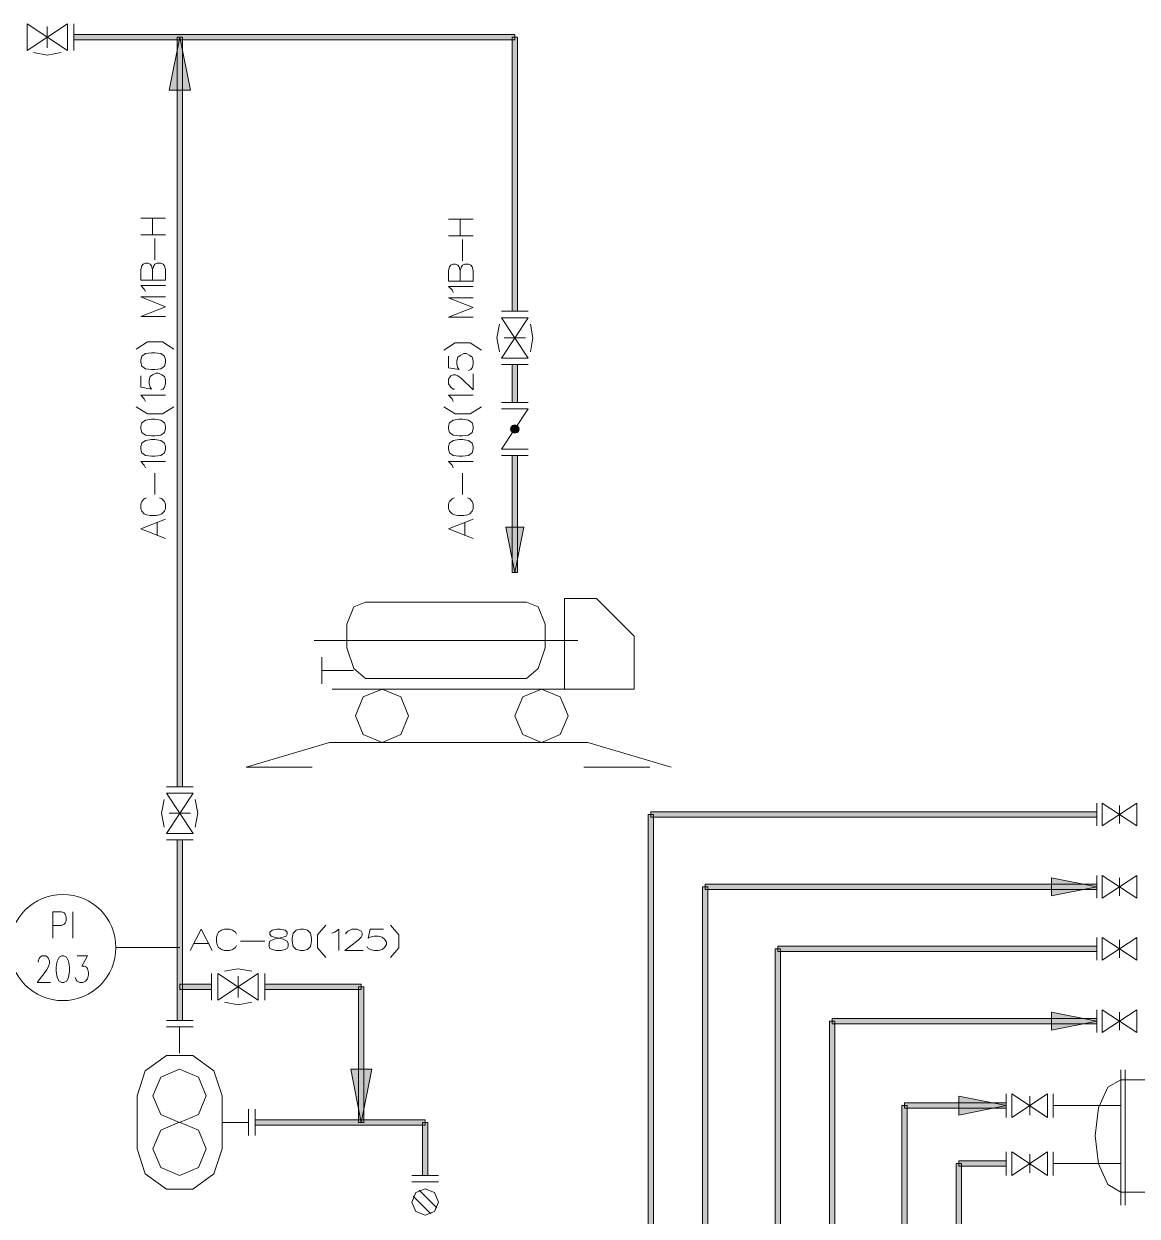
# Model space of a CAD drawing. Header units: millimetres. Extents: x 0 to 829, y 0 to 586.
# Drawn here: x 128.1 to 221, y 330.8 to 430.4 of the extents above; entities that cross this region are included whole.
import ezdxf

# ---------------------------------------------------------------- set-up
doc = ezdxf.new("R2010")
doc.units = ezdxf.units.MM

msp = doc.modelspace()

# ---------------------------------------------------------------- hatches: boundary and pattern name
h = msp.add_hatch(color=0)
h.dxf.hatch_style = 2
h.paths.add_polyline_path([(132.256389, 429.051861), (132.256389, 429.496361), (169.082861, 429.496361), (169.082861, 429.051861)])
h = msp.add_hatch(color=0)
h.dxf.hatch_style = 2
h.paths.add_polyline_path([(141.097, 429.274111), (140.211528, 424.836167), (141.986, 424.836167)])
h = msp.add_hatch(color=0)
h.dxf.hatch_style = 2
h.paths.add_polyline_path([(141.31925, 366.666639), (140.87475, 366.666639), (140.87475, 429.274111), (141.31925, 429.274111)])
h = msp.add_hatch(color=0)
h.dxf.hatch_style = 2
h.paths.add_polyline_path([(169.305111, 406.371778), (168.860611, 406.371778), (168.860611, 429.274111), (169.305111, 429.274111)])
h = msp.add_hatch(color=0)
h.dxf.hatch_style = 2
h.paths.add_polyline_path([(169.305111, 398.755306), (168.860611, 398.755306), (168.860611, 401.933833), (169.305111, 401.933833)])
h = msp.add_hatch(color=0)
h.dxf.hatch_style = 2
h.paths.add_polyline_path([(169.149889, 396.638639), (168.758306, 396.659806), (168.744194, 396.638639)])
h = msp.add_hatch(color=0)
h.dxf.hatch_style = 2
h.paths.add_polyline_path([(169.149889, 396.638639), (168.744194, 396.638639), (169.015833, 396.437556)])
h = msp.add_hatch(color=0)
h.dxf.hatch_style = 2
h.paths.add_polyline_path([(169.015833, 396.437556), (168.744194, 396.638639), (168.747722, 396.437556)])
h = msp.add_hatch(color=0)
h.dxf.hatch_style = 2
h.paths.add_polyline_path([(169.015833, 396.437556), (168.747722, 396.437556), (169.001722, 396.416389)])
h = msp.add_hatch(color=0)
h.dxf.hatch_style = 2
h.paths.add_polyline_path([(169.001722, 396.416389), (168.747722, 396.437556), (168.75125, 396.416389)])
h = msp.add_hatch(color=0)
h.dxf.hatch_style = 2
h.paths.add_polyline_path([(169.001722, 396.416389), (168.75125, 396.416389), (168.895889, 396.254111)])
h = msp.add_hatch(color=0)
h.dxf.hatch_style = 2
h.paths.add_polyline_path([(168.895889, 396.254111), (168.75125, 396.416389), (168.87825, 396.254111)])
h = msp.add_hatch(color=0)
h.dxf.hatch_style = 2
h.paths.add_polyline_path([(169.164, 396.659806), (168.871194, 396.822083), (168.758306, 396.659806)])
h = msp.add_hatch(color=0)
h.dxf.hatch_style = 2
h.paths.add_polyline_path([(169.164, 396.659806), (168.758306, 396.659806), (169.149889, 396.638639)])
h = msp.add_hatch(color=0)
h.dxf.hatch_style = 2
h.paths.add_polyline_path([(169.269833, 396.822083), (168.906472, 396.832667), (168.871194, 396.822083)])
h = msp.add_hatch(color=0)
h.dxf.hatch_style = 2
h.paths.add_polyline_path([(169.269833, 396.822083), (168.871194, 396.822083), (169.164, 396.659806)])
h = msp.add_hatch(color=0)
h.dxf.hatch_style = 2
h.paths.add_polyline_path([(169.294528, 396.254111), (169.001722, 396.416389), (168.895889, 396.254111)])
h = msp.add_hatch(color=0)
h.dxf.hatch_style = 2
h.paths.add_polyline_path([(169.276889, 396.832667), (169.082861, 396.892639), (168.906472, 396.832667)])
h = msp.add_hatch(color=0)
h.dxf.hatch_style = 2
h.paths.add_polyline_path([(169.276889, 396.832667), (168.906472, 396.832667), (169.269833, 396.822083)])
h = msp.add_hatch(color=0)
h.dxf.hatch_style = 2
h.paths.add_polyline_path([(169.410944, 396.416389), (169.015833, 396.437556), (169.001722, 396.416389)])
h = msp.add_hatch(color=0)
h.dxf.hatch_style = 2
h.paths.add_polyline_path([(169.410944, 396.416389), (169.001722, 396.416389), (169.294528, 396.254111)])
h = msp.add_hatch(color=0)
h.dxf.hatch_style = 2
h.paths.add_polyline_path([(169.425056, 396.437556), (169.149889, 396.638639), (169.015833, 396.437556)])
h = msp.add_hatch(color=0)
h.dxf.hatch_style = 2
h.paths.add_polyline_path([(169.425056, 396.437556), (169.015833, 396.437556), (169.410944, 396.416389)])
h = msp.add_hatch(color=0)
h.dxf.hatch_style = 2
h.paths.add_polyline_path([(169.418, 396.638639), (169.164, 396.659806), (169.149889, 396.638639)])
h = msp.add_hatch(color=0)
h.dxf.hatch_style = 2
h.paths.add_polyline_path([(169.418, 396.638639), (169.149889, 396.638639), (169.425056, 396.437556)])
h = msp.add_hatch(color=0)
h.dxf.hatch_style = 2
h.paths.add_polyline_path([(169.418, 396.659806), (169.269833, 396.822083), (169.164, 396.659806)])
h = msp.add_hatch(color=0)
h.dxf.hatch_style = 2
h.paths.add_polyline_path([(169.418, 396.659806), (169.164, 396.659806), (169.418, 396.638639)])
h = msp.add_hatch(color=0)
h.dxf.hatch_style = 2
h.paths.add_polyline_path([(169.287472, 396.822083), (169.276889, 396.832667), (169.269833, 396.822083)])
h = msp.add_hatch(color=0)
h.dxf.hatch_style = 2
h.paths.add_polyline_path([(169.287472, 396.822083), (169.269833, 396.822083), (169.418, 396.659806)])
h = msp.add_hatch(color=0)
h.dxf.hatch_style = 2
h.paths.add_polyline_path([(168.895889, 396.254111), (168.87825, 396.254111), (168.888833, 396.24)])
h = msp.add_hatch(color=0)
h.dxf.hatch_style = 2
h.paths.add_polyline_path([(169.25925, 396.24), (168.895889, 396.254111), (168.888833, 396.24)])
h = msp.add_hatch(color=0)
h.dxf.hatch_style = 2
h.paths.add_polyline_path([(169.25925, 396.24), (168.888833, 396.24), (169.082861, 396.183556)])
h = msp.add_hatch(color=0)
h.dxf.hatch_style = 2
h.paths.add_polyline_path([(169.294528, 396.254111), (168.895889, 396.254111), (169.25925, 396.24)])
h = msp.add_hatch(color=0)
h.dxf.hatch_style = 2
h.paths.add_polyline_path([(169.305111, 384.552472), (168.860611, 384.552472), (168.860611, 394.320889), (169.305111, 394.320889)])
h = msp.add_hatch(color=0)
h.dxf.hatch_style = 2
h.paths.add_polyline_path([(169.082861, 384.552472), (168.327917, 388.330722), (169.837806, 388.330722)])
h = msp.add_hatch(color=0)
h.dxf.hatch_style = 2
h.paths.add_polyline_path([(217.678, 364.564083), (217.678, 364.123111), (180.445833, 364.123111), (180.445833, 364.564083)])
h = msp.add_hatch(color=0)
h.dxf.hatch_style = 2
h.paths.add_polyline_path([(180.223583, 364.341833), (180.668083, 364.341833), (180.668083, 246.644583), (180.223583, 246.644583)])
h = msp.add_hatch(color=0)
h.dxf.hatch_style = 2
h.paths.add_polyline_path([(141.31925, 347.143917), (140.87475, 347.143917), (140.87475, 362.228694), (141.31925, 362.228694)])
h = msp.add_hatch(color=0)
h.dxf.hatch_style = 2
h.paths.add_polyline_path([(217.678, 358.517472), (217.678, 358.072972), (184.979028, 358.072972), (184.979028, 358.517472)])
h = msp.add_hatch(color=0)
h.dxf.hatch_style = 2
h.paths.add_polyline_path([(217.678, 358.295222), (213.896222, 357.540278), (213.896222, 359.053694)])
h = msp.add_hatch(color=0)
h.dxf.hatch_style = 2
h.paths.add_polyline_path([(217.678, 358.295222), (213.896222, 357.540278), (213.896222, 359.053694)])
h = msp.add_hatch(color=0)
h.dxf.hatch_style = 2
h.paths.add_polyline_path([(184.760306, 358.295222), (185.201278, 358.295222), (185.201278, 246.644583), (184.760306, 246.644583)])
h = msp.add_hatch(color=0)
h.dxf.hatch_style = 2
h.paths.add_polyline_path([(190.806917, 353.130556), (191.247889, 353.130556), (191.247889, 246.644583), (190.806917, 246.644583)])
h = msp.add_hatch(color=0)
h.dxf.hatch_style = 2
h.paths.add_polyline_path([(217.678, 353.352806), (217.678, 352.908306), (191.029167, 352.908306), (191.029167, 353.352806)])
h = msp.add_hatch(color=0)
h.dxf.hatch_style = 2
h.paths.add_polyline_path([(141.097, 349.736833), (141.097, 350.181333), (143.760472, 350.181333), (143.760472, 349.736833)])
h = msp.add_hatch(color=0)
h.dxf.hatch_style = 2
h.paths.add_polyline_path([(148.194889, 349.736833), (148.194889, 350.181333), (156.259389, 350.181333), (156.259389, 349.736833)])
h = msp.add_hatch(color=0)
h.dxf.hatch_style = 2
h.paths.add_polyline_path([(156.481639, 338.631389), (156.037139, 338.631389), (156.037139, 349.959083), (156.481639, 349.959083)])
h = msp.add_hatch(color=0)
h.dxf.hatch_style = 2
h.paths.add_polyline_path([(217.678, 347.083944), (213.896222, 346.329), (213.896222, 347.838889)])
h = msp.add_hatch(color=0)
h.dxf.hatch_style = 2
h.paths.add_polyline_path([(195.340111, 347.083944), (195.784611, 347.083944), (195.784611, 246.644583), (195.340111, 246.644583)])
h = msp.add_hatch(color=0)
h.dxf.hatch_style = 2
h.paths.add_polyline_path([(217.678, 347.306194), (217.678, 346.861694), (195.562361, 346.861694), (195.562361, 347.306194)])
h = msp.add_hatch(color=0)
h.dxf.hatch_style = 2
h.paths.add_polyline_path([(156.259389, 338.631389), (155.373917, 343.065806), (157.148389, 343.065806)])
h = msp.add_hatch(color=0)
h.dxf.hatch_style = 2
h.paths.add_polyline_path([(210.096806, 340.028389), (206.15275, 340.818611), (206.15275, 339.241694)])
h = msp.add_hatch(color=0)
h.dxf.hatch_style = 2
h.paths.add_polyline_path([(201.386722, 340.028389), (201.831222, 340.028389), (201.831222, 246.644583), (201.386722, 246.644583)])
h = msp.add_hatch(color=0)
h.dxf.hatch_style = 2
h.paths.add_polyline_path([(210.096806, 340.250639), (210.096806, 339.806139), (201.608972, 339.806139), (201.608972, 340.250639)])
h = msp.add_hatch(color=0)
h.dxf.hatch_style = 2
h.paths.add_polyline_path([(147.387028, 338.409139), (147.387028, 338.853639), (161.582806, 338.853639), (161.582806, 338.409139)])
h = msp.add_hatch(color=0)
h.dxf.hatch_style = 2
h.paths.add_polyline_path([(161.360556, 338.631389), (161.805056, 338.631389), (161.805056, 334.193444), (161.360556, 334.193444)])
h = msp.add_hatch(color=0)
h.dxf.hatch_style = 2
h.paths.add_polyline_path([(205.923444, 335.191806), (206.367944, 335.191806), (206.367944, 246.644583), (205.923444, 246.644583)])
h = msp.add_hatch(color=0)
h.dxf.hatch_style = 2
h.paths.add_polyline_path([(210.096806, 335.414056), (210.096806, 334.969556), (206.145694, 334.969556), (206.145694, 335.414056)])

# ---------------------------------------------------------------- linework, layer by layer
at = {"color": 0, "lineweight": 0}
for points in [[(128.351139, 430.381833), (128.351139, 428.162861)], [(128.351139, 430.381833), (131.723694, 428.162861)], [(128.351139, 428.162861), (131.723694, 430.381833)], [(131.723694, 430.381833), (131.723694, 428.162861)], [(132.256389, 430.381833), (132.256389, 428.162861)], [(130.037417, 428.385111), (130.037417, 430.159583)], [(128.883833, 427.982944), (130.037417, 427.764222), (131.187472, 427.982944)], [(137.844389, 414.150528), (139.915194, 414.150528)], [(138.832167, 412.746472), (138.832167, 414.150528)], [(163.537194, 414.076444), (165.608, 414.076444)], [(164.524972, 412.672389), (164.524972, 414.076444)], [(139.915194, 412.746472), (137.844389, 412.746472)], [(139.026194, 410.675667), (139.026194, 412.450139)], [(165.608, 412.672389), (163.537194, 412.672389)], [(164.722528, 410.601583), (164.722528, 412.376056)], [(139.915194, 408.975278), (137.844389, 408.975278), (137.844389, 409.864278), (137.943167, 410.157083), (138.041944, 410.30525), (138.2395, 410.379333), (138.437056, 410.379333), (138.634611, 410.30525), (138.733389, 410.157083), (138.832167, 409.864278), (138.832167, 408.975278)], [(138.832167, 409.864278), (138.930944, 410.157083), (139.026194, 410.30525), (139.22375, 410.379333), (139.520083, 410.379333), (139.717639, 410.30525), (139.816417, 410.157083), (139.915194, 409.864278), (139.915194, 408.975278)], [(165.608, 408.901194), (163.537194, 408.901194), (163.537194, 409.790194), (163.635972, 410.083), (163.73475, 410.231167), (163.932306, 410.30525), (164.129861, 410.30525), (164.327417, 410.231167), (164.426194, 410.083), (164.524972, 409.790194), (164.524972, 408.901194)], [(164.524972, 409.790194), (164.62375, 410.083), (164.722528, 410.231167), (164.916556, 410.30525), (165.212889, 410.30525), (165.410444, 410.231167), (165.509222, 410.083), (165.608, 409.790194), (165.608, 408.901194)], [(138.2395, 408.015722), (138.140722, 408.234444), (137.844389, 408.530778), (139.915194, 408.530778)], [(163.932306, 407.941639), (163.833528, 408.160361), (163.537194, 408.456694), (165.608, 408.456694)], [(139.915194, 405.944917), (137.844389, 405.944917), (139.915194, 406.756306), (137.844389, 407.571222), (139.915194, 407.571222)], [(165.608, 405.870833), (163.537194, 405.870833), (165.608, 406.682222), (163.537194, 407.497139), (165.608, 407.497139)], [(167.975139, 406.371778), (170.194111, 406.371778)], [(167.975139, 405.839083), (170.194111, 405.839083)], [(167.975139, 405.839083), (170.194111, 402.466528)], [(170.194111, 405.839083), (167.975139, 402.466528)], [(167.795222, 402.999222), (167.5765, 404.152806), (167.795222, 405.302861)], [(170.374028, 405.302861), (170.59275, 404.152806), (170.374028, 402.999222)], [(140.606639, 403.207361), (139.654139, 403.814139), (138.401778, 403.814139), (137.449278, 403.207361)], [(166.299444, 403.133278), (165.346944, 403.740056), (164.098111, 403.740056), (163.142083, 403.133278)], [(169.971861, 404.152806), (168.197389, 404.152806)], [(163.537194, 402.614694), (163.537194, 401.655139), (164.426194, 401.506972), (164.327417, 401.655139), (164.228639, 401.951472), (164.228639, 402.247806), (164.327417, 402.540611), (164.524972, 402.688778), (164.821306, 402.836944), (165.015333, 402.836944), (165.311667, 402.688778), (165.509222, 402.540611), (165.608, 402.247806), (165.608, 401.951472), (165.509222, 401.655139), (165.410444, 401.506972), (165.212889, 401.432889)], [(167.975139, 402.466528), (170.194111, 402.466528)], [(167.975139, 401.933833), (170.194111, 401.933833)], [(137.844389, 400.988389), (137.844389, 400.028833), (138.733389, 399.880667), (138.634611, 400.028833), (138.535833, 400.325167), (138.535833, 400.617972), (138.634611, 400.914306), (138.832167, 401.062472), (139.124972, 401.210639), (139.322528, 401.210639), (139.618861, 401.062472), (139.816417, 400.914306), (139.915194, 400.617972), (139.915194, 400.325167), (139.816417, 400.028833), (139.717639, 399.880667), (139.520083, 399.806583)], [(164.031083, 399.880667), (163.932306, 399.880667), (163.73475, 400.028833), (163.537194, 400.325167), (163.537194, 400.692056), (163.73475, 400.988389), (163.932306, 401.062472), (164.129861, 401.062472), (164.327417, 400.988389), (164.62375, 400.766139), (165.608, 399.806583), (165.608, 401.136556)], [(138.2395, 398.8435), (138.140722, 399.06575), (137.844389, 399.362083), (139.915194, 399.362083)], [(163.932306, 398.8435), (163.833528, 399.06575), (163.537194, 399.362083), (165.608, 399.362083)], [(137.449278, 398.402528), (138.401778, 397.79575), (139.654139, 397.79575), (140.606639, 398.402528)], [(163.142083, 398.402528), (164.098111, 397.79575), (165.346944, 397.79575), (166.299444, 398.402528)], [(167.975139, 398.755306), (170.194111, 398.755306)], [(170.194111, 398.222611), (167.975139, 394.850056)], [(167.975139, 398.222611), (170.194111, 398.222611)], [(167.975139, 394.850056), (170.194111, 394.850056)], [(138.2395, 393.297833), (138.140722, 393.520083), (137.844389, 393.816417), (139.915194, 393.816417)], [(163.932306, 393.297833), (163.833528, 393.520083), (163.537194, 393.816417), (165.608, 393.816417)], [(167.975139, 394.320889), (170.194111, 394.320889)], [(139.026194, 391.082389), (139.026194, 392.856861)], [(164.722528, 391.082389), (164.722528, 392.856861)], [(138.338278, 390.786056), (138.140722, 390.711972), (137.943167, 390.489722), (137.844389, 390.267472), (137.844389, 389.897056), (137.943167, 389.674806), (138.140722, 389.452556), (138.338278, 389.382), (138.634611, 389.307917), (139.124972, 389.307917), (139.421306, 389.382), (139.618861, 389.452556), (139.816417, 389.674806), (139.915194, 389.897056), (139.915194, 390.267472), (139.816417, 390.489722), (139.618861, 390.711972), (139.421306, 390.786056)], [(164.031083, 390.786056), (163.833528, 390.711972), (163.635972, 390.489722), (163.537194, 390.267472), (163.537194, 389.897056), (163.635972, 389.674806), (163.833528, 389.452556), (164.031083, 389.382), (164.327417, 389.307917), (164.821306, 389.307917), (165.114111, 389.382), (165.311667, 389.452556), (165.509222, 389.674806), (165.608, 389.897056), (165.608, 390.267472), (165.509222, 390.489722), (165.311667, 390.711972), (165.114111, 390.786056)], [(139.915194, 387.385278), (137.844389, 388.196667), (139.915194, 389.011583)], [(139.22375, 387.678083), (139.22375, 388.71525)], [(165.608, 387.385278), (163.537194, 388.196667), (165.608, 389.011583)], [(164.916556, 387.678083), (164.916556, 388.71525)], [(156.598056, 375.694222), (155.6385, 376.533833), (155.045833, 378.2695), (155.045833, 380.245056), (155.6385, 381.702028), (156.598056, 382.083028)], [(170.067111, 382.083028), (156.598056, 382.083028)], [(170.067111, 375.694222), (171.026667, 376.533833), (171.619333, 378.2695), (171.619333, 380.245056), (171.026667, 381.702028), (170.067111, 382.083028)], [(173.235056, 382.382889), (173.235056, 374.80875)], [(175.898528, 382.382889), (173.235056, 382.382889)], [(179.034722, 379.246694), (175.898528, 382.382889)], [(174.328667, 378.890389), (152.3365, 378.890389)], [(179.034722, 374.80875), (179.034722, 379.246694)], [(152.957389, 375.25325), (152.957389, 377.472222)], [(155.620861, 376.360972), (152.957389, 376.360972)], [(170.067111, 375.694222), (156.598056, 375.694222)], [(179.034722, 374.80875), (153.814639, 374.80875)], [(153.599444, 370.370806), (146.656778, 368.292944)], [(175.182389, 370.370806), (153.599444, 370.370806)], [(175.182389, 370.370806), (182.125056, 368.292944)], [(152.149528, 368.292944), (146.656778, 368.292944)], [(174.854306, 368.292944), (180.347056, 368.292944)], [(142.20825, 366.666639), (139.989278, 366.666639)], [(139.809361, 365.60125), (139.590639, 364.447667), (139.809361, 363.294083)], [(142.20825, 366.133944), (139.989278, 366.133944)], [(142.20825, 366.133944), (139.989278, 362.761389)], [(139.989278, 366.133944), (142.20825, 362.761389)], [(142.388167, 363.294083), (142.606889, 364.447667), (142.388167, 365.60125)], [(217.678, 365.287278), (217.678, 363.399917)], [(218.129556, 365.287278), (218.129556, 363.399917)], [(221.001167, 365.287278), (218.129556, 363.399917)], [(221.001167, 363.399917), (218.129556, 365.287278)], [(219.565361, 363.586889), (219.565361, 365.100306)], [(221.001167, 365.287278), (221.001167, 363.399917)], [(140.211528, 364.447667), (141.986, 364.447667)], [(142.20825, 362.761389), (139.989278, 362.761389)], [(142.20825, 362.228694), (139.989278, 362.228694)], [(217.678, 359.240667), (217.678, 357.353306)], [(218.129556, 359.240667), (218.129556, 357.353306)], [(221.001167, 359.240667), (218.129556, 357.353306)], [(221.001167, 357.353306), (218.129556, 359.240667)], [(219.565361, 357.540278), (219.565361, 359.053694)], [(221.001167, 359.240667), (221.001167, 357.353306)], [(130.506611, 354.008972), (130.506611, 356.227944), (131.219222, 356.227944), (131.455583, 356.122111), (131.533194, 356.016278), (131.614333, 355.808139), (131.614333, 355.490639), (131.533194, 355.278972), (131.455583, 355.173139), (131.219222, 355.067306), (130.506611, 355.067306)], [(132.168194, 354.008972), (132.168194, 356.227944)], [(141.961306, 352.989444), (142.892639, 354.763917), (143.820444, 352.989444)], [(145.848917, 354.344111), (145.76425, 354.509917), (145.51025, 354.67925), (145.25625, 354.763917), (144.836444, 354.763917), (144.582444, 354.67925), (144.328444, 354.509917), (144.243778, 354.344111), (144.159111, 354.090111), (144.159111, 353.666778), (144.243778, 353.412778), (144.328444, 353.243444), (144.582444, 353.074111), (144.836444, 352.989444), (145.25625, 352.989444), (145.51025, 353.074111), (145.76425, 353.243444), (145.848917, 353.412778)], [(153.285472, 355.102583), (152.594028, 354.287667), (152.594028, 353.215222), (153.285472, 352.400306)], [(153.793472, 354.428778), (154.047472, 354.509917), (154.382611, 354.763917), (154.382611, 352.989444)], [(154.975278, 354.344111), (154.975278, 354.428778), (155.144611, 354.594583), (155.483278, 354.763917), (155.906611, 354.763917), (156.24175, 354.594583), (156.326417, 354.428778), (156.326417, 354.259444), (156.24175, 354.090111), (155.991278, 353.836111), (154.890611, 352.989444), (156.411083, 352.989444)], [(158.100889, 354.763917), (157.00375, 354.763917), (156.834417, 354.005444), (157.00375, 354.090111), (157.342417, 354.174778), (157.681083, 354.174778), (158.016222, 354.090111), (158.185556, 353.920778), (158.354889, 353.666778), (158.354889, 353.497444), (158.185556, 353.243444), (158.016222, 353.074111), (157.681083, 352.989444), (157.342417, 352.989444), (157.00375, 353.074111), (156.834417, 353.158778), (156.74975, 353.328111)], [(158.693556, 352.400306), (159.385, 353.215222), (159.385, 354.287667), (158.693556, 355.102583)], [(142.299972, 353.582111), (143.481778, 353.582111)], [(146.187583, 353.751444), (148.216056, 353.751444)], [(217.678, 354.076), (217.678, 352.185111)], [(218.129556, 354.076), (218.129556, 352.185111)], [(221.001167, 354.076), (218.129556, 352.185111)], [(221.001167, 352.185111), (218.129556, 354.076)], [(219.565361, 352.375611), (219.565361, 353.889028)], [(221.001167, 354.076), (221.001167, 352.185111)], [(141.097, 353.232861), (135.773583, 353.232861)], [(129.275417, 352.005194), (129.275417, 352.1075), (129.356556, 352.319167), (129.434167, 352.425), (129.592917, 352.530833), (129.910417, 352.530833), (130.069167, 352.425), (130.146778, 352.319167), (130.227917, 352.1075), (130.227917, 351.899361), (130.146778, 351.687694), (129.991556, 351.370194), (129.197806, 350.311861), (130.305528, 350.311861)], [(132.5245, 352.530833), (133.395861, 352.530833), (132.919611, 351.687694), (133.1595, 351.687694), (133.31825, 351.581861), (133.395861, 351.476028), (133.477, 351.158528), (133.477, 350.946861), (133.395861, 350.629361), (133.237111, 350.417694), (133.00075, 350.311861), (132.764389, 350.311861), (132.5245, 350.417694), (132.446889, 350.523528), (132.36575, 350.735194)], [(143.760472, 351.066806), (143.760472, 348.847833)], [(144.293167, 351.066806), (144.293167, 348.847833)], [(144.293167, 351.066806), (147.662194, 348.847833)], [(144.293167, 348.847833), (147.662194, 351.066806)], [(147.1295, 351.246722), (145.975917, 351.465444), (144.825861, 351.246722)], [(145.975917, 349.070083), (145.975917, 350.844556)], [(147.662194, 351.066806), (147.662194, 348.847833)], [(148.194889, 351.066806), (148.194889, 348.847833)], [(144.825861, 348.667917), (145.975917, 348.449194), (147.1295, 348.667917)], [(217.678, 348.029389), (217.678, 346.1385)], [(218.129556, 348.029389), (218.129556, 346.1385)], [(221.001167, 348.029389), (218.129556, 346.1385)], [(221.001167, 346.1385), (218.129556, 348.029389)], [(219.565361, 346.329), (219.565361, 347.838889)], [(221.001167, 348.029389), (221.001167, 346.1385)], [(139.989278, 347.143917), (142.20825, 347.143917)], [(139.989278, 346.611222), (142.20825, 346.611222)], [(141.097, 346.611222), (141.075833, 346.611222)], [(141.097, 346.607694), (141.075833, 346.607694)], [(141.086417, 344.395778), (141.086417, 346.611222)], [(144.635361, 340.846833), (143.958028, 342.93175), (142.183556, 344.219389), (139.989278, 344.219389), (138.214806, 342.93175), (137.537472, 340.846833)], [(219.674722, 343.019944), (219.674722, 331.716944)], [(220.0275, 343.019944), (220.0275, 331.716944)], [(219.674722, 342.194444), (218.59875, 341.562972), (217.808528, 339.844944), (217.522778, 337.498972), (217.808528, 335.153), (218.59875, 333.434972), (219.674722, 332.807028)], [(137.537472, 340.846833), (137.537472, 336.415944)], [(144.635361, 340.846833), (144.635361, 336.415944)], [(210.096806, 341.016167), (210.096806, 339.044139)], [(210.569528, 341.016167), (210.569528, 339.044139)], [(213.564611, 341.016167), (210.569528, 339.044139)], [(213.564611, 339.044139), (210.569528, 341.016167)], [(212.068833, 339.241694), (212.068833, 340.818611)], [(213.564611, 341.016167), (213.564611, 339.044139)], [(214.037333, 341.016167), (214.037333, 339.044139)], [(214.037333, 341.016167), (214.037333, 339.044139)], [(146.854333, 339.739111), (146.854333, 337.520139)], [(147.387028, 339.739111), (147.387028, 337.520139)], [(216.404472, 340.028389), (214.037333, 340.028389)], [(216.404472, 340.028389), (219.674722, 340.028389)], [(144.635361, 338.631389), (146.854333, 338.631389)], [(146.847278, 338.620806), (146.847278, 338.641972)], [(146.854333, 338.620806), (146.854333, 338.641972)], [(137.537472, 336.415944), (138.214806, 334.331028), (139.989278, 333.039861), (142.183556, 333.039861), (143.958028, 334.331028), (144.635361, 336.415944)], [(210.096806, 336.176056), (210.096806, 334.204028)], [(210.569528, 336.176056), (210.569528, 334.204028)], [(213.564611, 336.176056), (210.569528, 334.204028)], [(213.564611, 334.204028), (210.569528, 336.176056)], [(212.068833, 334.401583), (212.068833, 335.982028)], [(213.564611, 336.176056), (213.564611, 334.204028)], [(214.037333, 336.176056), (214.037333, 334.204028)], [(214.037333, 336.176056), (214.037333, 334.204028)], [(216.404472, 335.191806), (214.037333, 335.191806)], [(216.404472, 335.191806), (219.674722, 335.191806)], [(162.694056, 334.193444), (160.475083, 334.193444)], [(162.694056, 333.66075), (160.475083, 333.66075)], [(161.092444, 332.969306), (162.577639, 331.484111)], [(160.587972, 332.468361), (162.076694, 330.983167)]]:
    msp.add_lwpolyline(points, dxfattribs=at)
for points in [[(132.256389, 429.051861), (132.256389, 429.496361), (169.082861, 429.496361), (169.082861, 429.051861)], [(141.097, 429.274111), (140.211528, 424.836167), (141.986, 424.836167)], [(141.31925, 366.666639), (140.87475, 366.666639), (140.87475, 429.274111), (141.31925, 429.274111)], [(169.305111, 406.371778), (168.860611, 406.371778), (168.860611, 429.274111), (169.305111, 429.274111)], [(139.026194, 401.506972), (138.733389, 401.506972), (138.2395, 401.581056), (137.943167, 401.803306), (137.844389, 402.099639), (137.844389, 402.321889), (137.943167, 402.614694), (138.2395, 402.836944), (138.733389, 402.911028), (139.026194, 402.911028), (139.520083, 402.836944), (139.816417, 402.614694), (139.915194, 402.321889), (139.915194, 402.099639), (139.816417, 401.803306), (139.520083, 401.581056)], [(169.305111, 398.755306), (168.860611, 398.755306), (168.860611, 401.933833), (169.305111, 401.933833)], [(139.026194, 395.961306), (138.733389, 395.961306), (138.2395, 396.035389), (137.943167, 396.257639), (137.844389, 396.553972), (137.844389, 396.776222), (137.943167, 397.069028), (138.2395, 397.291278), (138.733389, 397.365361), (139.026194, 397.365361), (139.520083, 397.291278), (139.816417, 397.069028), (139.915194, 396.776222), (139.915194, 396.553972), (139.816417, 396.257639), (139.520083, 396.035389)], [(164.722528, 395.961306), (164.426194, 395.961306), (163.932306, 396.035389), (163.635972, 396.257639), (163.537194, 396.553972), (163.537194, 396.776222), (163.635972, 397.069028), (163.932306, 397.291278), (164.426194, 397.365361), (164.722528, 397.365361), (165.212889, 397.291278), (165.509222, 397.069028), (165.608, 396.776222), (165.608, 396.553972), (165.509222, 396.257639), (165.212889, 396.035389)], [(168.730083, 396.536333), (168.832389, 396.790333), (169.082861, 396.892639), (169.333333, 396.790333), (169.439167, 396.536333), (169.333333, 396.285861), (169.082861, 396.183556), (168.832389, 396.285861)], [(169.149889, 396.638639), (168.758306, 396.659806), (168.744194, 396.638639)], [(169.149889, 396.638639), (168.744194, 396.638639), (169.015833, 396.437556)], [(169.015833, 396.437556), (168.744194, 396.638639), (168.747722, 396.437556)], [(169.015833, 396.437556), (168.747722, 396.437556), (169.001722, 396.416389)], [(169.001722, 396.416389), (168.747722, 396.437556), (168.75125, 396.416389)], [(169.001722, 396.416389), (168.75125, 396.416389), (168.895889, 396.254111)], [(168.895889, 396.254111), (168.75125, 396.416389), (168.87825, 396.254111)], [(169.164, 396.659806), (168.871194, 396.822083), (168.758306, 396.659806)], [(169.164, 396.659806), (168.758306, 396.659806), (169.149889, 396.638639)], [(169.269833, 396.822083), (168.906472, 396.832667), (168.871194, 396.822083)], [(169.269833, 396.822083), (168.871194, 396.822083), (169.164, 396.659806)], [(169.294528, 396.254111), (169.001722, 396.416389), (168.895889, 396.254111)], [(169.276889, 396.832667), (169.082861, 396.892639), (168.906472, 396.832667)], [(169.276889, 396.832667), (168.906472, 396.832667), (169.269833, 396.822083)], [(169.410944, 396.416389), (169.015833, 396.437556), (169.001722, 396.416389)], [(169.410944, 396.416389), (169.001722, 396.416389), (169.294528, 396.254111)], [(169.425056, 396.437556), (169.149889, 396.638639), (169.015833, 396.437556)], [(169.425056, 396.437556), (169.015833, 396.437556), (169.410944, 396.416389)], [(169.418, 396.638639), (169.164, 396.659806), (169.149889, 396.638639)], [(169.418, 396.638639), (169.149889, 396.638639), (169.425056, 396.437556)], [(169.418, 396.659806), (169.269833, 396.822083), (169.164, 396.659806)], [(169.418, 396.659806), (169.164, 396.659806), (169.418, 396.638639)], [(169.287472, 396.822083), (169.276889, 396.832667), (169.269833, 396.822083)], [(169.287472, 396.822083), (169.269833, 396.822083), (169.418, 396.659806)], [(139.026194, 394.260917), (138.733389, 394.260917), (138.2395, 394.335), (137.943167, 394.55725), (137.844389, 394.853583), (137.844389, 395.072306), (137.943167, 395.368639), (138.2395, 395.590889), (138.733389, 395.664972), (139.026194, 395.664972), (139.520083, 395.590889), (139.816417, 395.368639), (139.915194, 395.072306), (139.915194, 394.853583), (139.816417, 394.55725), (139.520083, 394.335)], [(164.722528, 394.260917), (164.426194, 394.260917), (163.932306, 394.335), (163.635972, 394.55725), (163.537194, 394.853583), (163.537194, 395.072306), (163.635972, 395.368639), (163.932306, 395.590889), (164.426194, 395.664972), (164.722528, 395.664972), (165.212889, 395.590889), (165.509222, 395.368639), (165.608, 395.072306), (165.608, 394.853583), (165.509222, 394.55725), (165.212889, 394.335)], [(168.895889, 396.254111), (168.87825, 396.254111), (168.888833, 396.24)], [(169.25925, 396.24), (168.895889, 396.254111), (168.888833, 396.24)], [(169.25925, 396.24), (168.888833, 396.24), (169.082861, 396.183556)], [(169.294528, 396.254111), (168.895889, 396.254111), (169.25925, 396.24)], [(169.305111, 384.552472), (168.860611, 384.552472), (168.860611, 394.320889), (169.305111, 394.320889)], [(169.082861, 384.552472), (168.327917, 388.330722), (169.837806, 388.330722)], [(155.779611, 372.589778), (156.428722, 374.159639), (157.995056, 374.80875), (159.564917, 374.159639), (160.214028, 372.589778), (159.564917, 371.019917), (157.995056, 370.370806), (156.428722, 371.019917)], [(169.086389, 372.589778), (169.739028, 374.159639), (171.305361, 374.80875), (172.875222, 374.159639), (173.524333, 372.589778), (172.875222, 371.019917), (171.305361, 370.370806), (169.739028, 371.019917)], [(217.678, 364.564083), (217.678, 364.123111), (180.445833, 364.123111), (180.445833, 364.564083)], [(180.223583, 364.341833), (180.668083, 364.341833), (180.668083, 246.644583), (180.223583, 246.644583)], [(141.31925, 347.143917), (140.87475, 347.143917), (140.87475, 362.228694), (141.31925, 362.228694)], [(217.678, 358.517472), (217.678, 358.072972), (184.979028, 358.072972), (184.979028, 358.517472)], [(217.678, 358.295222), (213.896222, 357.540278), (213.896222, 359.053694)], [(217.678, 358.295222), (213.896222, 357.540278), (213.896222, 359.053694)], [(184.760306, 358.295222), (185.201278, 358.295222), (185.201278, 246.644583), (184.760306, 246.644583)], [(148.554722, 353.328111), (148.635861, 353.158778), (148.805194, 353.074111), (149.143861, 352.989444), (149.567194, 352.989444), (149.905861, 353.074111), (150.075194, 353.158778), (150.159861, 353.328111), (150.159861, 353.582111), (150.075194, 353.751444), (149.736528, 353.920778), (148.974528, 354.090111), (148.720528, 354.174778), (148.635861, 354.344111), (148.635861, 354.509917), (148.805194, 354.67925), (149.228528, 354.763917), (149.482528, 354.763917), (149.905861, 354.67925), (150.075194, 354.509917), (150.075194, 354.344111), (149.990528, 354.174778), (149.736528, 354.090111), (148.974528, 353.920778), (148.635861, 353.751444), (148.554722, 353.582111)], [(150.495, 353.751444), (150.495, 354.005444), (150.579667, 354.428778), (150.833667, 354.67925), (151.172333, 354.763917), (151.426333, 354.763917), (151.765, 354.67925), (152.019, 354.428778), (152.103667, 354.005444), (152.103667, 353.751444), (152.019, 353.328111), (151.765, 353.074111), (151.426333, 352.989444), (151.172333, 352.989444), (150.833667, 353.074111), (150.579667, 353.328111)], [(190.806917, 353.130556), (191.247889, 353.130556), (191.247889, 246.644583), (190.806917, 246.644583)], [(217.678, 353.352806), (217.678, 352.908306), (191.029167, 352.908306), (191.029167, 353.352806)], [(131.258028, 352.530833), (131.021667, 352.425), (130.862917, 352.1075), (130.781778, 351.581861), (130.781778, 351.264361), (130.862917, 350.735194), (131.021667, 350.417694), (131.258028, 350.311861), (131.416778, 350.311861), (131.653139, 350.417694), (131.811889, 350.735194), (131.893028, 351.264361), (131.893028, 351.581861), (131.811889, 352.1075), (131.653139, 352.425), (131.416778, 352.530833)], [(141.097, 349.736833), (141.097, 350.181333), (143.760472, 350.181333), (143.760472, 349.736833)], [(148.194889, 349.736833), (148.194889, 350.181333), (156.259389, 350.181333), (156.259389, 349.736833)], [(156.481639, 338.631389), (156.037139, 338.631389), (156.037139, 349.959083), (156.481639, 349.959083)], [(217.678, 347.083944), (213.896222, 346.329), (213.896222, 347.838889)], [(195.340111, 347.083944), (195.784611, 347.083944), (195.784611, 246.644583), (195.340111, 246.644583)], [(217.678, 347.306194), (217.678, 346.861694), (195.562361, 346.861694), (195.562361, 347.306194)], [(138.867444, 340.846833), (139.516556, 342.413167), (141.086417, 343.062278), (142.656278, 342.413167), (143.305389, 340.846833), (142.656278, 339.276972), (141.086417, 338.627861), (139.516556, 339.276972)], [(156.259389, 338.631389), (155.373917, 343.065806), (157.148389, 343.065806)], [(219.674722, 342.194444), (261.387167, 342.194444), (261.387167, 332.807028), (219.674722, 332.807028)], [(210.096806, 340.028389), (206.15275, 340.818611), (206.15275, 339.241694)], [(201.386722, 340.028389), (201.831222, 340.028389), (201.831222, 246.644583), (201.386722, 246.644583)], [(210.096806, 340.250639), (210.096806, 339.806139), (201.608972, 339.806139), (201.608972, 340.250639)], [(138.867444, 336.415944), (139.516556, 337.985806), (141.086417, 338.634917), (142.656278, 337.985806), (143.305389, 336.415944), (142.656278, 334.849611), (141.086417, 334.196972), (139.516556, 334.849611)], [(147.387028, 338.409139), (147.387028, 338.853639), (161.582806, 338.853639), (161.582806, 338.409139)], [(161.360556, 338.631389), (161.805056, 338.631389), (161.805056, 334.193444), (161.360556, 334.193444)], [(205.923444, 335.191806), (206.367944, 335.191806), (206.367944, 246.644583), (205.923444, 246.644583)], [(210.096806, 335.414056), (210.096806, 334.969556), (206.145694, 334.969556), (206.145694, 335.414056)], [(160.475083, 331.974472), (160.799639, 332.761167), (161.582806, 333.085722), (162.3695, 332.761167), (162.694056, 331.974472), (162.3695, 331.191306), (161.582806, 330.86675), (160.799639, 331.191306)]]:
    msp.add_lwpolyline(points, close=True, dxfattribs=at)
msp.add_circle((131.337403, 353.234625), 4.436181, dxfattribs=at)

doc.saveas('drawing.dxf')
